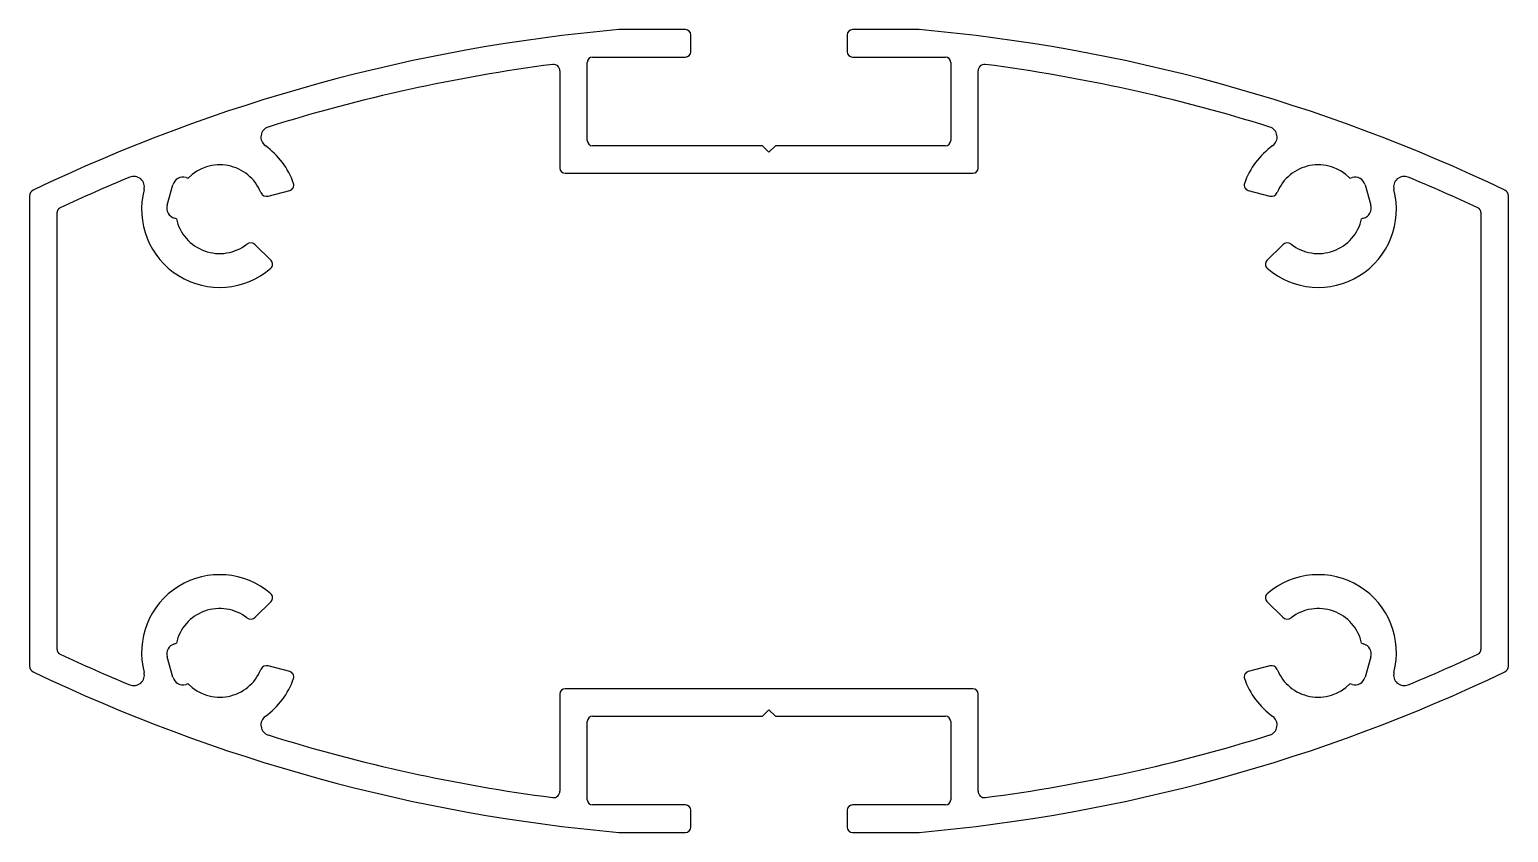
# Model space of a CAD drawing. Extents: x 1809.9 to 1879.9, y 1846.3 to 1884.3.
import ezdxf

# ---------------------------------------------------------------- set-up
doc = ezdxf.new("R2010")
doc.units = 0
doc.layers.get('0').update_dxf_attribs({"linetype": 'CONTINUOUS'})

msp = doc.modelspace()

# ---------------------------------------------------------------- linework, layer by layer
for p, q in [((1840.974, 1884.297), (1837.839, 1884.297)), ((1841.224, 1883.247), (1841.224, 1884.047)), ((1848.624, 1884.047), (1848.624, 1883.247)), ((1852.009, 1884.297), (1848.874, 1884.297)), ((1835.024, 1882.349), (1835.024, 1877.747)), ((1836.324, 1879.047), (1836.324, 1882.747)), ((1836.574, 1882.997), (1840.974, 1882.997)), ((1848.874, 1882.997), (1853.274, 1882.997)), ((1853.524, 1882.747), (1853.524, 1879.047)), ((1854.824, 1877.747), (1854.824, 1882.349)), ((1844.624, 1878.797), (1836.574, 1878.797)), ((1844.924, 1878.497), (1844.624, 1878.797)), ((1845.224, 1878.797), (1844.924, 1878.497)), ((1853.274, 1878.797), (1845.224, 1878.797)), ((1835.274, 1877.497), (1854.574, 1877.497)), ((1816.434, 1875.991), (1816.71, 1876.952)), ((1817.329, 1877.295), (1817.425, 1877.268)), ((1872.424, 1877.268), (1872.52, 1877.295)), ((1873.138, 1876.952), (1873.414, 1875.991)), ((1809.924, 1876.427), (1809.924, 1854.168)), ((1821.224, 1876.414), (1822.248, 1876.688)), ((1867.6, 1876.688), (1868.624, 1876.414)), ((1879.924, 1854.168), (1879.924, 1876.427)), ((1811.224, 1854.959), (1811.224, 1875.636)), ((1816.873, 1875.345), (1816.777, 1875.373)), ((1873.071, 1875.373), (1872.975, 1875.345)), ((1878.624, 1875.636), (1878.624, 1854.959)), ((1821.357, 1873.364), (1820.608, 1874.114)), ((1869.24, 1874.114), (1868.491, 1873.364)), ((1820.608, 1856.481), (1821.357, 1857.231)), ((1868.491, 1857.231), (1869.24, 1856.481)), ((1816.777, 1855.222), (1816.873, 1855.25)), ((1872.975, 1855.25), (1873.071, 1855.222)), ((1816.71, 1853.642), (1816.434, 1854.604)), ((1873.414, 1854.604), (1873.138, 1853.642)), ((1822.248, 1853.907), (1821.224, 1854.181)), ((1868.624, 1854.181), (1867.6, 1853.907)), ((1817.425, 1853.327), (1817.329, 1853.3)), ((1854.574, 1853.097), (1835.274, 1853.097)), ((1872.52, 1853.3), (1872.424, 1853.327)), ((1835.024, 1852.847), (1835.024, 1848.245)), ((1854.824, 1848.245), (1854.824, 1852.847)), ((1836.324, 1847.847), (1836.324, 1851.547)), ((1836.574, 1851.797), (1844.624, 1851.797)), ((1844.624, 1851.797), (1844.924, 1852.097)), ((1844.924, 1852.097), (1845.224, 1851.797)), ((1845.224, 1851.797), (1853.274, 1851.797)), ((1853.524, 1851.547), (1853.524, 1847.847)), ((1840.974, 1847.597), (1836.574, 1847.597)), ((1841.224, 1846.547), (1841.224, 1847.347)), ((1848.624, 1847.347), (1848.624, 1846.547)), ((1853.274, 1847.597), (1848.874, 1847.597)), ((1837.839, 1846.297), (1840.974, 1846.297)), ((1848.874, 1846.297), (1852.009, 1846.297))]:
    msp.add_line(p, q)
for centre, radius, start, end in [((1844.924, 1803.999), 80.611, 95.06099, 115.59891), ((1837.839, 1883.997), 0.3, 90, 95.06099), ((1840.974, 1884.047), 0.25, 0, 90), ((1848.874, 1884.047), 0.25, 90, 180), ((1852.009, 1883.997), 0.3, 84.93901, 90), ((1844.924, 1803.999), 80.611, 64.40109, 84.93901), ((1840.974, 1883.247), 0.25, 270, 360), ((1848.874, 1883.247), 0.25, 180, 270), ((1844.924, 1803.999), 79.311, 97.41732, 107.38712), ((1834.724, 1882.349), 0.3, 0, 97.41732), ((1836.574, 1882.747), 0.25, 90, 180), ((1853.274, 1882.747), 0.25, 0, 90), ((1855.124, 1882.349), 0.3, 82.58268, 180), ((1844.924, 1803.999), 79.311, 72.61288, 82.58268), ((1821.373, 1879.209), 0.5, 107.38712, 234.3297), ((1868.475, 1879.209), 0.5, 305.6703, 72.61288), ((1818.924, 1875.797), 3.7, 19.15551, 54.3297), ((1836.574, 1879.047), 0.25, 180, 270), ((1853.274, 1879.047), 0.25, 270, 0), ((1870.924, 1875.797), 3.7, 125.6703, 160.84449), ((1818.924, 1875.797), 2.1, 22.18076, 135.56311), ((1835.274, 1877.747), 0.25, 180, 270), ((1854.574, 1877.747), 0.25, 270, 0), ((1870.924, 1875.797), 2.1, 44.43689, 157.81924), ((1844.924, 1803.999), 79.311, 112.42615, 115.02978), ((1814.858, 1876.85), 0.5, 345.48358, 112.42615), ((1818.924, 1875.797), 3.7, 165.48358, 310.84449), ((1817.191, 1876.815), 0.5, 74, 164), ((1822.183, 1876.929), 0.25, 285, 19.15551), ((1867.665, 1876.929), 0.25, 160.84449, 255), ((1870.924, 1875.797), 3.7, 229.15551, 14.51642), ((1872.658, 1876.815), 0.5, 16, 106), ((1874.99, 1876.85), 0.5, 67.57385, 194.51642), ((1844.924, 1803.999), 79.311, 64.97022, 67.57385), ((1810.224, 1876.427), 0.3, 115.59891, 180), ((1821.147, 1876.703), 0.3, 202.18076, 285), ((1868.702, 1876.703), 0.3, 255, 337.81924), ((1879.624, 1876.427), 0.3, 0, 64.40109), ((1811.474, 1875.636), 0.25, 115.02978, 180), ((1816.915, 1875.853), 0.5, 164, 254), ((1818.924, 1875.797), 2.1, 192.43689, 307.81924), ((1870.924, 1875.797), 2.1, 232.18076, 347.56311), ((1872.933, 1875.853), 0.5, 286, 16), ((1878.374, 1875.636), 0.25, 0, 64.97022), ((1820.396, 1873.902), 0.3, 45, 127.81924), ((1869.453, 1873.902), 0.3, 52.18076, 135), ((1821.18, 1873.188), 0.25, 310.84449, 45), ((1868.668, 1873.188), 0.25, 135, 229.15551), ((1818.924, 1854.797), 3.7, 49.15551, 194.51642), ((1870.924, 1854.797), 3.7, 345.48358, 130.84449), ((1821.18, 1857.407), 0.25, 315, 49.15551), ((1868.668, 1857.407), 0.25, 130.84449, 225), ((1818.924, 1854.797), 2.1, 52.18076, 167.56311), ((1820.396, 1856.693), 0.3, 232.18076, 315), ((1869.453, 1856.693), 0.3, 225, 307.81924), ((1870.924, 1854.797), 2.1, 12.43689, 127.81924), ((1816.915, 1854.741), 0.5, 106, 196), ((1872.933, 1854.741), 0.5, 344, 74), ((1811.474, 1854.959), 0.25, 180, 244.97022), ((1844.924, 1926.596), 79.311, 244.97022, 247.57385), ((1844.924, 1926.596), 79.311, 292.42615, 295.02978), ((1878.374, 1854.959), 0.25, 295.02978, 360), ((1810.224, 1854.168), 0.3, 180, 244.40109), ((1844.924, 1926.596), 80.611, 244.40109, 264.93901), ((1814.858, 1853.745), 0.5, 247.57385, 14.51642), ((1817.191, 1853.78), 0.5, 196, 286), ((1818.924, 1854.797), 2.1, 224.43689, 337.81924), ((1821.147, 1853.891), 0.3, 75, 157.81924), ((1822.183, 1853.665), 0.25, 340.84449, 75), ((1844.924, 1926.596), 80.611, 275.06099, 295.59891), ((1867.665, 1853.665), 0.25, 105, 199.15551), ((1868.702, 1853.891), 0.3, 22.18076, 105), ((1870.924, 1854.797), 2.1, 202.18076, 315.56311), ((1872.658, 1853.78), 0.5, 254, 344), ((1874.99, 1853.745), 0.5, 165.48358, 292.42615), ((1879.624, 1854.168), 0.3, 295.59891, 0), ((1818.924, 1854.797), 3.7, 305.6703, 340.84449), ((1835.274, 1852.847), 0.25, 90, 180), ((1854.574, 1852.847), 0.25, 0, 90), ((1870.924, 1854.797), 3.7, 199.15551, 234.3297), ((1821.373, 1851.385), 0.5, 125.6703, 252.61288), ((1836.574, 1851.547), 0.25, 90, 180), ((1853.274, 1851.547), 0.25, 0, 90), ((1868.475, 1851.385), 0.5, 287.38712, 54.3297), ((1844.924, 1926.596), 79.311, 252.61288, 262.58268), ((1844.924, 1926.596), 79.311, 277.41732, 287.38712), ((1834.724, 1848.245), 0.3, 262.58268, 0), ((1855.124, 1848.245), 0.3, 180, 277.41732), ((1836.574, 1847.847), 0.25, 180, 270), ((1840.974, 1847.347), 0.25, 0, 90), ((1848.874, 1847.347), 0.25, 90, 180), ((1853.274, 1847.847), 0.25, 270, 0), ((1837.839, 1846.597), 0.3, 264.93901, 270), ((1840.974, 1846.547), 0.25, 270, 360), ((1848.874, 1846.547), 0.25, 180, 270), ((1852.009, 1846.597), 0.3, 270, 275.06099)]:
    msp.add_arc(centre, radius, start, end)

doc.saveas('drawing.dxf')
